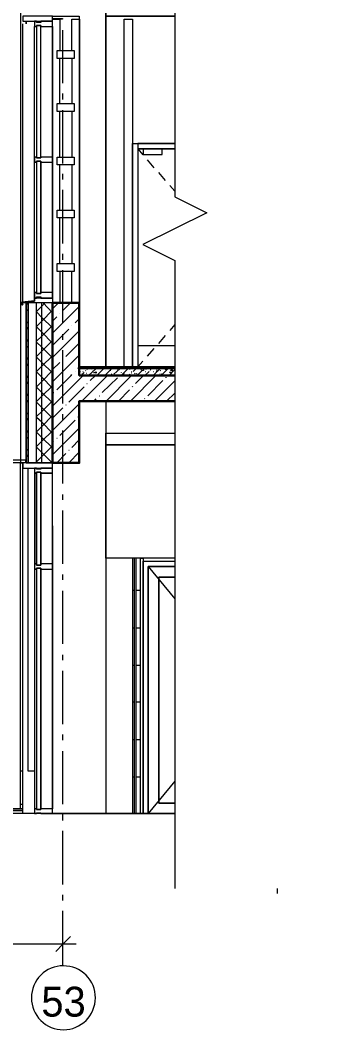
# Model space of a CAD drawing. Header units: millimetres. Extents: x 2294 to 908349, y -83289 to 219220.
# Drawn here: x 826923 to 830044, y 180662 to 190463 of the extents above; entities that cross this region are included whole.
import ezdxf

# ---------------------------------------------------------------- set-up
doc = ezdxf.new("R2010")
doc.units = ezdxf.units.MM
doc.layers.add('PDF _Геометрия', color=7, linetype='Continuous')
doc.layers.add('PDF _Текст', color=7, linetype='Continuous')

msp = doc.modelspace()

# ---------------------------------------------------------------- linework, layer by layer
at = {"layer": 'PDF _Геометрия', "lineweight": 9}
for points in [[(826979.9065848943, 194843.6334602248), (826979.9065848943, 197033.7920962779), (826927.447695341, 197033.7920962779), (826927.447695341, 197016.305799776), (826927.447695341, 186166.0588242665)], [(830044.3800456654, 194843.6334602248), (828422.5260457136, 194843.6334602248), (828422.5260457136, 188749.6591314955), (828732.9078084454, 188592.2824630255), (828112.1442829818, 188286.2722744069), (828422.5260457136, 188128.8956059369), (828422.5260457136, 182034.9212772076)], [(828422.5260457136, 191101.5660101327), (827753.6752048098, 191101.5660101327), (827753.6752048098, 190502.6603551891), (828422.5260457136, 190502.6603551891), (827753.6752048098, 190502.6603551891), (827753.6752048098, 187097.2041126529), (827753.6752048098, 191101.5660101327)], [(827237.8294580728, 190502.6603551891), (827495.7523315363, 190502.6603551891), (827495.7523315363, 187717.9676382591), (827237.8294580728, 187717.9676382591), (826949.3055659086, 187717.9676382591), (826949.3055659086, 187726.7107864863), (826949.3055659086, 187792.2843983809), (826949.3055659086, 189112.4997837807), (826949.3055659086, 190428.3435950673)], [(827237.8294580728, 190480.8024845265), (827334.0040888581, 190480.8024845265), (827334.0040888581, 190472.0593362984), (827237.8294580728, 190472.0593362984), (827307.7746441755, 190472.0593362984), (827307.7746441755, 190170.4207217463)], [(827425.8071455285, 190170.4207217463), (827425.8071455285, 190472.0593362984), (827500.1239055544, 190472.0593362984), (827500.1239055544, 187722.3392124197), (827425.8071455285, 187722.3392124197), (827425.8071455285, 188023.9778269718)], [(827932.9097438473, 187097.2041126529), (827932.9097438473, 190472.0593362984), (828011.5980780832, 190472.0593362984), (828011.5980780832, 187097.2041126529), (828011.5980780832, 189265.5048781375), (828422.5260457136, 189265.5048781375), (828064.0569675416, 189265.5048781375), (828064.0569675416, 189213.0459886317), (828112.1442829818, 189156.2155250118)], [(827237.8294580728, 187766.0549536042), (827124.168530928, 187766.0549536042), (827080.4527896978, 187766.0549536042), (827062.9664932434, 187766.0549536042), (827062.9664932434, 189112.4997837807), (827062.9664932434, 190402.1141503381), (827080.4527896978, 190402.1141503381), (827080.4527896978, 189134.3576543967)], [(827124.168530928, 189134.3576543967), (827124.168530928, 190402.1141503381), (827237.8294580728, 190402.1141503381), (827237.8294580728, 189112.4997837807), (827237.8294580728, 187766.0549536042), (827237.8294580728, 187717.9676382591)], [(827237.8294580728, 187792.2843983809), (827237.8294580728, 189112.4997837807), (827237.8294580728, 190428.3435950673)], [(827338.3756630663, 189851.2958106922), (827338.3756630663, 190367.1415573342)], [(827307.7746441755, 189654.5749751518), (827307.7746441755, 190091.7323875588)], [(827425.8071455285, 190091.7323875588), (827425.8071455285, 189654.5749751518)], [(827338.3756630663, 189693.9191422698), (827338.3756630663, 189750.7496058887)], [(827307.7746441755, 189134.3576543967), (827307.7746441755, 189575.8866409168)], [(827338.3756630663, 189073.1556166636), (827338.3756630663, 189589.0013632581)], [(827425.8071455285, 189575.8866409168), (827425.8071455285, 189134.3576543967)], [(828011.5980780832, 187097.2041126529), (828011.5980780832, 189265.5048781375), (828064.0569675416, 189265.5048781375), (828064.0569675416, 187097.2041126529)], [(828064.0569675416, 189213.0459886317), (828422.5260457136, 189213.0459886317), (828064.0569675416, 189213.0459886317), (828064.0569675416, 187097.2041126529), (828422.5260457136, 187097.2041126529), (827495.7523315363, 187097.2041126529), (827495.7523315363, 187092.8325385863), (827495.7523315363, 187079.7178161985), (827495.7523315363, 187014.1442043514), (828422.5260457136, 187014.1442043514)], [(827080.4527896978, 189086.2703390515), (827080.4527896978, 187818.5138431101)], [(827124.168530928, 189086.2703390515), (827124.168530928, 187818.5138431101)], [(828155.8600241169, 189108.1282096675), (828221.4336360116, 189029.4398754325)], [(827307.7746441755, 188618.5119077547), (827307.7746441755, 189060.0408943223)], [(827338.3756630663, 188915.7789482402), (827338.3756630663, 188972.6094118126)], [(827425.8071455285, 189060.0408943223), (827425.8071455285, 188618.5119077547)], [(828265.1493772436, 188985.7241342005), (828330.7229891364, 188907.0357999655)], [(827338.3756630663, 188295.0154226341), (827338.3756630663, 188815.2327433426)], [(828374.4387304634, 188858.9484846212), (828422.5260457136, 188802.1180210013)], [(827307.7746441755, 188102.6661611602), (827307.7746441755, 188544.1951476804)], [(827425.8071455285, 188544.1951476804), (827425.8071455285, 188102.6661611602)], [(827338.3756630663, 188137.6387541641), (827338.3756630663, 188194.4692177831)], [(827237.8294580728, 188128.8956059369), (827237.8294580728, 187932.1747703489)], [(827307.7746441755, 188023.9778269718), (827307.7746441755, 187722.3392124197), (827237.8294580728, 187722.3392124197)], [(827338.3756630663, 187521.2468026711), (827338.3756630663, 188037.0925493131)], [(826979.9065848943, 186166.0588242665), (826979.9065848943, 187717.9676382591)], [(827062.9664932434, 187766.0549536042), (827062.9664932434, 187739.8255088751), (827062.9664932434, 187766.0549536042)], [(827062.9664932434, 187735.453934761), (827062.9664932434, 187739.8255088751), (827062.9664932434, 187735.453934761)], [(827080.4527896978, 186166.0588242665), (827080.4527896978, 187717.9676382591)], [(827132.9116791561, 186166.0588242665), (827132.9116791561, 187717.9676382591)], [(828422.5260457136, 187508.1320803298), (828374.4387304634, 187451.3016167108)], [(827338.3756630663, 187359.4985600871), (827338.3756630663, 187416.329023707)], [(828330.7229891364, 187403.2143013657), (828265.1493772436, 187324.5259671307)], [(828422.5260457136, 187302.6680965156), (828064.0569675416, 187302.6680965156), (828064.0569675416, 187097.2041126529), (828112.1442829818, 187154.0345762719)], [(827338.3756630663, 186743.1066086416), (827338.3756630663, 187258.9523552835)], [(828221.4336360116, 187276.4386517855), (828155.8600241169, 187202.1218916171)], [(828422.5260457136, 187092.8325385863), (827495.7523315363, 187092.8325385863)], [(828422.5260457136, 187079.7178161985), (827495.7523315363, 187079.7178161985)], [(828422.5260457136, 186764.9644792576), (827753.6752048098, 186764.9644792576), (827753.6752048098, 182760.6025817778), (828422.5260457136, 182760.6025817778), (821817.0775446445, 182760.6025817778)], [(827338.3756630663, 186585.7299401716), (827338.3756630663, 186638.1888296774)], [(827338.3756630663, 185964.966414613), (827338.3756630663, 186480.8121612074)], [(828422.5260457136, 185239.2851100417), (827753.6752048098, 185239.2851100417), (827753.6752048098, 186340.9217892394), (828422.5260457136, 186340.9217892394), (827753.6752048098, 186340.9217892394), (827753.6752048098, 186454.5827164308), (828422.5260457136, 186454.5827164308)], [(826949.3055659086, 182760.6025817778), (826949.3055659086, 185160.5967758067), (826949.3055659086, 186091.7420641931), (826949.3055659086, 186166.0588242665), (824160.2412749603, 186166.0588242665), (824160.2412749603, 182808.689897123), (823189.751819456, 182808.689897123), (823189.751819456, 186166.0588242665), (823211.6096900254, 186166.0588242665), (823189.751819456, 186166.0588242665)], [(823364.6147844754, 182760.6025817778), (824138.3834043909, 182760.6025817778), (824138.3834043909, 182808.689897123), (826927.447695341, 182808.689897123), (826927.447695341, 186166.0588242665), (826949.3055659086, 186166.0588242665)], [(827062.9664932434, 183171.5305494557), (827001.7644554619, 183171.5305494557), (827001.7644554619, 186113.5999348082)], [(827080.4527896978, 185186.8262205359), (827080.4527896978, 186065.512619464), (827062.9664932434, 186065.512619464), (827062.9664932434, 185160.5967758067), (827062.9664932434, 182760.6025817778)], [(827237.8294580728, 185554.0384469351), (827237.8294580728, 182808.689897123), (827237.8294580728, 185160.5967758067), (827237.8294580728, 186065.512619464), (827124.168530928, 186065.512619464), (827124.168530928, 185186.8262205359)], [(827338.3756630663, 185807.589746143), (827338.3756630663, 185860.0486356488)], [(827338.3756630663, 185186.8262205359), (827338.3756630663, 185702.6719671779)], [(828011.5980780832, 185239.2851100417), (828011.5980780832, 182760.6025817778)], [(828046.5706711821, 185239.2851100417), (828046.5706711821, 182760.6025817778), (828033.4559487458, 182760.6025817778), (828033.4559487458, 185239.2851100417)], [(828422.5260457136, 183075.3559187187), (828164.6031724401, 182760.6025817778), (828164.6031724401, 185160.5967758067), (828422.5260457136, 185160.5967758067), (828164.6031724401, 185160.5967758067), (828164.6031724401, 182760.6025817778), (828116.5158569999, 182760.6025817778), (828116.5158569999, 185213.055665266), (828422.5260457136, 185213.055665266)], [(828164.6031724401, 185160.5967758067), (828422.5260457136, 184845.8434388668)], [(827080.4527896978, 185134.3673310301), (827080.4527896978, 182808.689897123)], [(827124.168530928, 185134.3673310301), (827124.168530928, 182808.689897123)], [(827338.3756630663, 185029.4495520659), (827338.3756630663, 185081.9084415718)], [(828422.5260457136, 185055.6789968426), (828269.5209514517, 185055.6789968426), (828269.5209514517, 182861.1487866289), (828422.5260457136, 182861.1487866289)], [(827338.3756630663, 184408.6860264598), (827338.3756630663, 184924.5317731018)], [(827338.3756630663, 184251.3093580364), (827338.3756630663, 184303.7682474956)], [(827338.3756630663, 183630.5458324302), (827338.3756630663, 184146.3915790247)], [(827338.3756630663, 183473.1691640078), (827338.3756630663, 183529.9996275802)], [(827338.3756630663, 182852.4056384016), (827338.3756630663, 183368.2513849961)], [(826949.3055659086, 183171.5305494557), (826927.447695341, 183171.5305494557)], [(826931.8192695491, 182808.689897123), (826949.3055659086, 182808.689897123), (824138.3834043909, 182808.689897123)], [(826949.3055659086, 182808.689897123), (824138.3834043909, 182808.689897123), (826949.3055659086, 182808.689897123)], [(824138.3834043909, 182791.2036006686), (826949.3055659086, 182791.2036006686)], [(826949.3055659086, 182848.0340642401), (826927.447695341, 182848.0340642401)], [(826931.8192695491, 182760.6025817778), (826193.0232425425, 182760.6025817778)], [(827233.4578840546, 182760.6025817778), (827132.9116791561, 182760.6025817778), (827124.168530928, 182760.6025817778)], [(827237.8294580728, 182760.6025817778), (828422.5260457136, 182760.6025817778), (828409.4113233723, 182760.6025817778)], [(827338.3756630663, 182695.0289699307), (827338.3756630663, 182751.8594335506)], [(827338.3756630663, 182074.2654443246), (827338.3756630663, 182594.4827650806)], [(829419.2449459936, 181986.8339618624), (829419.2449459936, 182034.9212772076)], [(827338.3756630663, 181916.8887758546), (827338.3756630663, 181973.7192394745)], [(827338.3756630663, 181278.638953794), (827338.3756630663, 181816.3425710036)], [(827338.3756630663, 181392.2998809854), (827338.3756630663, 181492.846085883), (827338.3756630663, 181615.2501613025)], [(827268.4304770585, 181422.9008998752), (827338.3756630663, 181492.846085883), (827412.6924230922, 181567.1628459573)], [(827465.1513126455, 181492.846085883), (823548.220897628, 181492.846085883)]]:
    msp.add_lwpolyline(points, dxfattribs=at)
at = {"layer": 'PDF _Геометрия', "lineweight": 20}
for points in [[(826949.3055659086, 190502.6603551891), (826949.3055659086, 190454.5730397964), (827237.8294580728, 190454.5730397964), (827237.8294580728, 190502.6603551891)], [(827080.4527896978, 190441.4583174561), (827080.4527896978, 190454.5730397964), (827062.9664932434, 190454.5730397964), (827062.9664932434, 190402.1141503381), (827080.4527896978, 190402.1141503381), (827080.4527896978, 190410.8572986128), (827124.168530928, 190410.8572986128), (827124.168530928, 190402.1141503381), (827237.8294580728, 190402.1141503381), (827237.8294580728, 190454.5730397964), (827124.168530928, 190454.5730397964), (827124.168530928, 190441.4583174561)], [(827080.4527896978, 189125.6145061695), (827080.4527896978, 189134.3576543967), (827062.9664932434, 189134.3576543967), (827062.9664932434, 189086.2703390515), (827080.4527896978, 189086.2703390515), (827080.4527896978, 189095.0134872787), (827124.168530928, 189095.0134872787), (827124.168530928, 189086.2703390515), (827237.8294580728, 189086.2703390515), (827237.8294580728, 189134.3576543967), (827124.168530928, 189134.3576543967), (827124.168530928, 189125.6145061695)], [(827080.4527896978, 187809.7706948828), (827080.4527896978, 187818.5138431101), (827062.9664932434, 187818.5138431101), (827062.9664932434, 187766.0549536042), (827080.4527896978, 187766.0549536042), (827080.4527896978, 187779.1696759921), (827124.168530928, 187779.1696759921), (827124.168530928, 187766.0549536042), (827237.8294580728, 187766.0549536042), (827237.8294580728, 187818.5138431101), (827124.168530928, 187818.5138431101), (827124.168530928, 187809.7706948828)], [(826949.3055659086, 186166.0588242665), (826949.3055659086, 186113.5999348082), (827237.8294580728, 186113.5999348082), (827237.8294580728, 186166.0588242665)], [(827080.4527896978, 186104.8567865335), (827080.4527896978, 186113.5999348082), (827062.9664932434, 186113.5999348082), (827062.9664932434, 186065.512619464), (827080.4527896978, 186065.512619464), (827080.4527896978, 186074.2557676912), (827124.168530928, 186074.2557676912), (827124.168530928, 186065.512619464), (827237.8294580728, 186065.512619464), (827237.8294580728, 186113.5999348082), (827124.168530928, 186113.5999348082), (827124.168530928, 186104.8567865335)], [(827080.4527896978, 185173.711498148), (827080.4527896978, 185186.8262205359), (827062.9664932434, 185186.8262205359), (827062.9664932434, 185134.3673310301), (827080.4527896978, 185134.3673310301), (827080.4527896978, 185143.1104793048), (827124.168530928, 185143.1104793048), (827124.168530928, 185134.3673310301), (827237.8294580728, 185134.3673310301), (827237.8294580728, 185186.8262205359), (827124.168530928, 185186.8262205359), (827124.168530928, 185173.711498148)], [(827124.168530928, 182799.9467488958), (827080.4527896978, 182799.9467488958), (827080.4527896978, 182808.689897123), (827062.9664932434, 182808.689897123), (827062.9664932434, 182760.6025817778), (827080.4527896978, 182760.6025817778), (827080.4527896978, 182769.3457300051), (827124.168530928, 182769.3457300051), (827124.168530928, 182760.6025817778), (827237.8294580728, 182760.6025817778), (827237.8294580728, 182808.689897123), (827124.168530928, 182808.689897123)]]:
    msp.add_lwpolyline(points, close=True, dxfattribs=at)
at = {"layer": 'PDF _Геометрия', "lineweight": 9}
for points in [[(826979.9065848943, 190454.5730397964), (826979.9065848943, 190428.3435950673)], [(827124.168530928, 189125.6145061695), (827124.168530928, 190410.8572986128), (827080.4527896978, 190410.8572986128), (827080.4527896978, 189125.6145061695)], [(827447.6650160961, 190091.7323875588), (827281.545199398, 190091.7323875588), (827281.545199398, 190170.4207217463), (827447.6650160961, 190170.4207217463)], [(827447.6650160961, 189575.8866409168), (827281.545199398, 189575.8866409168), (827281.545199398, 189654.5749751518), (827447.6650160961, 189654.5749751518)], [(828300.1219702475, 189160.5870991258), (828300.1219702475, 189213.0459886317), (828116.5158569999, 189213.0459886317), (828116.5158569999, 189160.5870991258)], [(827124.168530928, 187809.7706948828), (827124.168530928, 189095.0134872787), (827080.4527896978, 189095.0134872787), (827080.4527896978, 187809.7706948828)], [(827447.6650160961, 189060.0408943223), (827281.545199398, 189060.0408943223), (827281.545199398, 189134.3576543967), (827447.6650160961, 189134.3576543967)], [(827447.6650160961, 188544.1951476804), (827281.545199398, 188544.1951476804), (827281.545199398, 188618.5119077547), (827447.6650160961, 188618.5119077547)], [(827447.6650160961, 188023.9778269718), (827281.545199398, 188023.9778269718), (827281.545199398, 188102.6661611602), (827447.6650160961, 188102.6661611602)], [(827062.9664932434, 187739.8255088751), (826940.5624177754, 187726.7107864863), (826940.5624177754, 187700.4813417571), (826944.9339918904, 187700.4813417571), (826949.3055659086, 187704.8529159178), (826949.3055659086, 187709.2244900318), (826944.9339918904, 187700.4813417571), (826944.9339918904, 187722.3392124197), (827062.9664932434, 187735.453934761)], [(827001.7644554619, 187717.9676382591), (826979.9065848943, 187717.9676382591), (826979.9065848943, 186166.0588242665), (827001.7644554619, 186166.0588242665)], [(827001.7644554619, 186166.0588242665), (827080.4527896978, 186166.0588242665), (827132.9116791561, 186166.0588242665), (827237.8294580728, 186166.0588242665), (827237.8294580728, 187717.9676382591), (827132.9116791561, 187717.9676382591), (827080.4527896978, 187717.9676382591), (827001.7644554619, 187717.9676382591)], [(824160.2412749603, 186196.6598431573), (826975.5350106861, 186196.6598431573), (826975.5350106861, 186166.0588242665), (824160.2412749603, 186166.0588242665)], [(827124.168530928, 185173.711498148), (827124.168530928, 186074.2557676912), (827080.4527896978, 186074.2557676912), (827080.4527896978, 185173.711498148)], [(827124.168530928, 182799.9467488958), (827124.168530928, 185143.1104793048), (827080.4527896978, 185143.1104793048), (827080.4527896978, 182799.9467488958)], [(828116.5158569999, 185239.2851100417), (828116.5158569999, 182760.6025817778), (828090.2864123173, 182760.6025817778), (828090.2864123173, 185239.2851100417)]]:
    msp.add_lwpolyline(points, close=True, dxfattribs=at)
at = {"layer": 'PDF _Геометрия', "color": 250, "lineweight": 9, "true_color": 0x1d1d1d}
for points in [[(826979.9065848943, 187696.109767643), (826997.3928814437, 187717.9676382591)], [(827080.4527896978, 187634.90772991), (827132.9116791561, 187687.3666193683), (827163.5126980469, 187717.9676382591)], [(827237.8294580728, 187621.7930075221), (827146.0264014974, 187717.9676382591)], [(827237.8294580728, 187661.1371746392), (827294.6599217393, 187717.9676382591)], [(827338.3756630663, 187643.6508781847), (827412.6924230922, 187717.9676382591)], [(826979.9065848943, 187639.2793040241), (827001.7644554619, 187656.765600526)], [(827080.4527896978, 187490.6457838279), (827132.9116791561, 187543.1046732871), (827237.8294580728, 187648.0224522513)], [(827237.8294580728, 187477.53106144), (827132.9116791561, 187578.0772663376), (827080.4527896978, 187630.5361557968)], [(827237.8294580728, 187425.0721719342), (827495.7523315363, 187682.9950453027)], [(827307.7746441755, 187613.0498592949), (827307.7746441755, 187613.0498592949)], [(826979.9065848943, 187521.2468026711), (827001.7644554619, 187538.7330992206)], [(827080.4527896978, 187346.3838377467), (827132.9116791561, 187394.4711530909), (827237.8294580728, 187499.3889321026)], [(827237.8294580728, 187543.1046732871), (827277.1736251898, 187582.4488404042)], [(827425.8071455285, 187495.0173579419), (827425.8071455285, 187495.0173579419)], [(827456.4081644174, 187525.6183768318), (827495.7523315363, 187564.9625439497)], [(826979.9065848943, 187460.0447649856), (827001.7644554619, 187481.9026356007)], [(827237.8294580728, 187328.8975412447), (827132.9116791561, 187433.8153202089), (827080.4527896978, 187486.2742097147)], [(827237.8294580728, 187189.0071692758), (827495.7523315363, 187446.9300425968)], [(827246.5726064891, 187315.7828189034), (827395.2061265428, 187464.4163390521)], [(826979.9065848943, 187342.0122636326), (827001.7644554619, 187363.8701342486)], [(826979.9065848943, 187285.1818000136), (827001.7644554619, 187302.6680965156)], [(827080.4527896978, 187197.7503175505), (827132.9116791561, 187250.2092070088), (827237.8294580728, 187355.1269860214)], [(827237.8294580728, 187184.6355951626), (827132.9116791561, 187289.5533741268), (827080.4527896978, 187337.640689472)], [(827364.605107842, 187197.7503175505), (827495.7523315363, 187328.8975412447)], [(827080.4527896978, 187053.4883714684), (827132.9116791561, 187105.9472609276), (827237.8294580728, 187206.4934657777)], [(827237.8294580728, 186952.9421665708), (827299.0314959474, 187014.1442043514), (827495.7523315363, 187210.8650398918)], [(826979.9065848943, 187167.1492986607), (827001.7644554619, 187189.0071692758)], [(826979.9065848943, 187105.9472609276), (827001.7644554619, 187127.8051315427)], [(827237.8294580728, 187040.3736490805), (827132.9116791561, 187140.9198539315), (827080.4527896978, 187193.3787433899)], [(827237.8294580728, 187070.9746679238), (827307.7746441755, 187140.9198539315)], [(827338.3756630663, 187171.5208727738), (827338.3756630663, 187171.5208727738)], [(826979.9065848943, 186987.9147595747), (827001.7644554619, 187009.7726301907)], [(827080.4527896978, 186904.8548512256), (827132.9116791561, 186957.3137407314), (827237.8294580728, 187062.2315196965)], [(827237.8294580728, 186891.7401288378), (827132.9116791561, 186996.6579078494), (827080.4527896978, 187049.1167973077)], [(827237.8294580728, 186716.8771638658), (827285.9167736061, 186764.9644792576), (827535.0964986533, 187014.1442043514)], [(827277.1736251898, 186874.2538323358), (827417.0639973003, 187014.1442043514), (827425.8071455285, 187022.8873525786)], [(827456.4081644174, 187053.4883714684), (827456.4081644174, 187053.4883714684)], [(827482.637609195, 187084.0893903116), (827495.7523315363, 187092.8325385863)], [(827495.7523315363, 187075.3462420369), (827500.1239055544, 187079.7178161985)], [(827504.4954797626, 187053.4883714684), (827508.8670538776, 187053.4883714684)], [(827513.2386278957, 187014.1442043514), (827543.8396468814, 187044.7452231946)], [(827521.981776312, 187031.6305008058), (827526.353350332, 187031.6305008058)], [(827521.981776312, 186764.9644792576), (827771.1615013592, 187014.1442043514)], [(827530.7249244452, 187053.4883714684), (827535.0964986533, 187053.4883714684)], [(827556.9543692209, 187057.859945535), (827561.325943429, 187062.2315196965)], [(827565.697517449, 187036.0020749199), (827570.0690915622, 187036.0020749199)], [(827570.0690915622, 187075.3462420369), (827578.8122397903, 187079.7178161985)], [(827587.5553881116, 187014.1442043514), (827657.5005740244, 187079.7178161985)], [(827600.6701105479, 186966.0568889587), (827653.1290000062, 187014.1442043514)], [(827613.7848328892, 187070.9746679238), (827613.7848328892, 187070.9746679238)], [(827626.8995552287, 187066.6030938097), (827626.8995552287, 187066.6030938097)], [(827635.6427034568, 187044.7452231946), (827640.01427757, 187044.7452231946)], [(827666.2437223475, 187014.1442043514), (827727.4457600322, 187075.3462420369)], [(827714.3310376927, 187014.1442043514), (827718.7026118059, 187018.5157784179)], [(827718.7026118059, 187075.3462420369), (827723.074185824, 187079.7178161985)], [(827744.9320565816, 187014.1442043514), (827810.5056684762, 187079.7178161985)], [(827753.6752048098, 187062.2315196965), (827753.6752048098, 187062.2315196965)], [(827758.0467789229, 186764.9644792576), (828002.8549298551, 187014.1442043514)], [(827797.3909460399, 187066.6030938097), (827801.76252006, 187066.6030938097)], [(827810.5056684762, 187027.2589266927), (827814.8772424944, 187031.6305008058)], [(827832.3635390438, 187027.2589266927), (827889.1940027121, 187079.7178161985)], [(827867.3361319546, 187075.3462420369), (827871.7077061627, 187075.3462420369)], [(827902.3087250516, 187014.1442043514), (827967.8823369462, 187079.7178161985)], [(827906.6802990716, 187040.3736490805), (827906.6802990716, 187044.7452231946)], [(827924.166595621, 187018.5157784179), (827928.5381698292, 187014.1442043514)], [(827937.2813179623, 187018.5157784179), (827937.2813179623, 187018.5157784179)], [(827976.6254850794, 187014.1442043514), (827989.7402075157, 187027.2589266927)], [(827989.7402075157, 187079.7178161985), (827989.7402075157, 187075.3462420369), (827980.9970592875, 187075.3462420369), (827985.3686333057, 187079.7178161985)], [(827980.9970592875, 187022.8873525786), (827985.3686333057, 187022.8873525786)], [(827994.1117816288, 186764.9644792576), (828238.919932561, 187014.1442043514)], [(827998.483355647, 187053.4883714684), (828002.8549298551, 187053.4883714684)], [(828002.8549298551, 187040.3736490805), (828007.2265040632, 187040.3736490805)], [(828020.3412264045, 187053.4883714684), (828046.5706711821, 187079.7178161985)], [(828033.4559487458, 187036.0020749199), (828037.8275227658, 187031.6305008058)], [(828042.199096974, 186935.4558701164), (828120.887431208, 187014.1442043514)], [(828046.5706711821, 187079.7178161985), (828046.5706711821, 187079.7178161985)], [(828050.9422452003, 187031.6305008058), (828055.3138193134, 187036.0020749199)], [(828055.3138193134, 187014.1442043514), (828125.2590053212, 187079.7178161985)], [(828094.6579864323, 187066.6030938097), (828099.0295606405, 187070.9746679238)], [(828134.0021535493, 187014.1442043514), (828173.3463206664, 187053.4883714684)], [(828138.3737277575, 187053.4883714684), (828142.7453017775, 187053.4883714684)], [(828142.7453017775, 187075.3462420369), (828147.1168758906, 187075.3462420369)], [(828168.9747464582, 187049.1167973077), (828168.9747464582, 187049.1167973077)], [(828177.7178948745, 187014.1442043514), (828190.8326172158, 187018.5157784179), (828190.8326172158, 187014.1442043514)], [(828177.7178948745, 187014.1442043514), (828177.7178948745, 187014.1442043514)], [(828186.4610430077, 187079.7178161985), (828190.8326172158, 187079.7178161985)], [(828186.4610430077, 187066.6030938097), (828190.8326172158, 187070.9746679238)], [(828186.4610430077, 187018.5157784179), (828190.8326172158, 187022.8873525786)], [(828186.4610430077, 187014.1442043514), (828186.4610430077, 187014.1442043514)], [(828212.6904877853, 187014.1442043514), (828278.264099678, 187079.7178161985)], [(828212.6904877853, 187053.4883714684), (828217.0620619934, 187053.4883714684)], [(828243.2915066741, 187070.9746679238), (828243.2915066741, 187070.9746679238)], [(828247.6630806942, 187070.9746679238), (828252.0346549023, 187070.9746679238)], [(828278.264099678, 187031.6305008058), (828282.635673793, 187031.6305008058)], [(828282.635673793, 187062.2315196965), (828287.0072478112, 187066.6030938097)], [(828291.3788220193, 187014.1442043514), (828356.952433914, 187079.7178161985)], [(828291.3788220193, 187031.6305008058), (828295.7503962275, 187031.6305008058)], [(828339.4661373645, 187066.6030938097), (828343.8377114777, 187066.6030938097)], [(828370.0671562552, 187014.1442043514), (828422.5260457136, 187070.9746679238)], [(828374.4387304634, 187044.7452231946), (828378.8103044815, 187044.7452231946)], [(828396.296601031, 187079.7178161985), (828400.6681751441, 187079.7178161985)], [(828400.6681751441, 187049.1167973077), (828400.6681751441, 187049.1167973077)], [(826979.9065848943, 186931.0842959548), (827001.7644554619, 186952.9421665708)], [(827080.4527896978, 186760.5929051435), (827132.9116791561, 186813.0517946028), (827237.8294580728, 186913.5979994528)], [(827570.0690915622, 186935.4558701164), (827574.4406657703, 186935.4558701164)], [(827718.7026118059, 186848.0243876067), (827867.3361319546, 186992.2863336888)], [(828011.5980780832, 186904.8548512256), (828015.9696521964, 186909.2264253397)], [(828160.2315983251, 186817.4233687634), (828308.8651185688, 186966.0568889587)], [(828225.8052101247, 186764.9644792576), (828422.5260457136, 186961.6853148455)], [(828339.4661373645, 186992.2863336888), (828339.4661373645, 186996.6579078494)], [(826979.9065848943, 186813.0517946028), (827001.7644554619, 186834.9096652179)], [(827237.8294580728, 186747.4781827556), (827132.9116791561, 186848.0243876067), (827080.4527896978, 186900.4832771125)], [(827246.5726064891, 186848.0243876067), (827250.9441805091, 186848.0243876067)], [(827395.2061265428, 186756.2213309829), (827403.949274959, 186764.9644792576), (827543.8396468814, 186904.8548512256)], [(827688.1015929151, 186817.4233687634), (827692.4731671233, 186817.4233687634)], [(827876.0792802759, 186764.9644792576), (827985.3686333057, 186874.2538323358)], [(828343.8377114777, 186764.9644792576), (828422.5260457136, 186843.6528134926)], [(826979.9065848943, 186751.8497569163), (827001.7644554619, 186773.7076275323)], [(827080.4527896978, 186616.3309590623), (827132.9116791561, 186664.4182744066), (827237.8294580728, 186769.3360533717)], [(827338.3756630663, 186699.3908674105), (827237.8294580728, 186598.8446625604), (827132.9116791561, 186703.7624415245), (827080.4527896978, 186756.2213309829)], [(827237.8294580728, 186480.8121612074), (827495.7523315363, 186738.7350345284)], [(827364.605107842, 186729.9918862537), (827368.976681862, 186729.9918862537)], [(827640.01427757, 186764.9644792576), (827661.8721482325, 186786.8223498736)], [(828129.6305794362, 186786.8223498736), (828134.0021535493, 186791.1939240342)], [(826979.9065848943, 186638.1888296774), (827001.7644554619, 186655.6751261794)], [(827080.4527896978, 186467.6974388196), (827132.9116791561, 186520.1563283254), (827237.8294580728, 186625.0741072895)], [(826979.9065848943, 186576.9867919444), (827001.7644554619, 186598.8446625604)], [(827237.8294580728, 186454.5827164308), (827132.9116791561, 186559.5004954424), (827080.4527896978, 186607.5878108351)], [(827307.7746441755, 186432.7248458622), (827456.4081644174, 186581.3583660584)], [(827482.637609195, 186611.9593849008), (827487.0091832131, 186611.9593849008)], [(826979.9065848943, 186458.9542905914), (827001.7644554619, 186480.8121612074)], [(826979.9065848943, 186402.1238269724), (827001.7644554619, 186419.6101234744)], [(827080.4527896978, 186323.4354927375), (827132.9116791561, 186375.8943822433), (827237.8294580728, 186476.4405870934)], [(827237.8294580728, 186310.3207703487), (827132.9116791561, 186410.8669752472), (827080.4527896978, 186463.3258647055)], [(827237.8294580728, 186244.7471585025), (827495.7523315363, 186502.6700318235)], [(827080.4527896978, 186174.8019725413), (827132.9116791561, 186227.2608620471), (827237.8294580728, 186332.1786410122)], [(827233.4578840546, 186166.0588242665), (827132.9116791561, 186266.605029165), (827080.4527896978, 186319.0639186234)], [(827237.8294580728, 186362.7796598545), (827246.5726064891, 186375.8943822433)], [(827277.1736251898, 186406.4954010856), (827281.545199398, 186406.4954010856)], [(827425.8071455285, 186314.6923445102), (827495.7523315363, 186389.0091045836)], [(826979.9065848943, 186284.0913256195), (827001.7644554619, 186301.5776221214)], [(826979.9065848943, 186222.8892878864), (827001.7644554619, 186244.7471585025)], [(827277.1736251898, 186166.0588242665), (827364.605107842, 186257.8618808903)], [(827395.2061265428, 186288.4628997801), (827399.5777007509, 186288.4628997801)], [(827395.2061265428, 186166.0588242665), (827495.7523315363, 186270.9766032316)], [(827089.1959380191, 186166.0588242665), (827080.4527896978, 186170.4303984281)], [(827215.9715875052, 186166.0588242665), (827237.8294580728, 186183.5451207685)]]:
    msp.add_lwpolyline(points, dxfattribs=at)
at = {"layer": 'PDF _Геометрия', "lineweight": 30}
msp.add_lwpolyline([(828422.5260457136, 187014.1442043514), (827495.7523315363, 187014.1442043514), (827495.7523315363, 187717.9676382591), (827237.8294580728, 187717.9676382591), (827237.8294580728, 187014.1442043514), (827237.8294580728, 186764.9644792576), (827237.8294580728, 186166.0588242665), (827495.7523315363, 186166.0588242665), (827495.7523315363, 186764.9644792576), (828422.5260457136, 186764.9644792576)], dxfattribs=at)
at = {"layer": 'PDF _Геометрия', "color": 250, "lineweight": 9, "true_color": 0x1d1d1d}
for points in [[(827661.8721482325, 187049.1167973077), (827661.8721482325, 187036.0020749199), (827648.7574257981, 187044.7452231946)], [(827928.5381698292, 187036.0020749199), (827924.166595621, 187022.8873525786), (827915.4234473929, 187027.2589266927)], [(828120.887431208, 187075.3462420369), (828120.887431208, 187062.2315196965), (828112.1442829818, 187062.2315196965)], [(828252.0346549023, 187062.2315196965), (828256.4062291104, 187053.4883714684), (828243.2915066741, 187053.4883714684)], [(828343.8377114777, 187079.7178161985), (828343.8377114777, 187066.6030938097), (828330.7229891364, 187075.3462420369)], [(828383.1818785965, 187053.4883714684), (828387.5534528047, 187040.3736490805), (828374.4387304634, 187040.3736490805)], [(828400.6681751441, 187057.859945535), (828383.1818785965, 187062.2315196965), (828396.296601031, 187075.3462420369)]]:
    msp.add_lwpolyline(points, close=True, dxfattribs=at)
at = {"layer": 'PDF _Геометрия', "color": 171, "lineweight": 9, "true_color": 0x8080ff}
msp.add_lwpolyline([(828422.5260457136, 182861.1487866289), (828269.5209514517, 182861.1487866289), (828269.5209514517, 185055.6789968426), (828422.5260457136, 185055.6789968426)], dxfattribs=at)
at = {"layer": 'PDF _Геометрия', "color": 250, "lineweight": 9, "true_color": 0x262626}
for points in [[(828011.5980780832, 184928.9033472624), (828033.4559487458, 184928.9033472624)], [(828046.5706711821, 184928.9033472624), (828090.2864123173, 184928.9033472624)], [(828011.5980780832, 184566.0626949298), (828033.4559487458, 184566.0626949298)], [(828046.5706711821, 184566.0626949298), (828090.2864123173, 184566.0626949298)], [(828011.5980780832, 184203.2220426446), (828033.4559487458, 184203.2220426446)], [(828046.5706711821, 184203.2220426446), (828090.2864123173, 184203.2220426446)], [(828011.5980780832, 183844.7529644726), (828033.4559487458, 183844.7529644726)], [(828046.5706711821, 183844.7529644726), (828090.2864123173, 183844.7529644726)], [(828011.5980780832, 183481.912312235), (828033.4559487458, 183481.912312235)], [(828046.5706711821, 183481.912312235), (828090.2864123173, 183481.912312235)], [(828011.5980780832, 183119.0716599498), (828033.4559487458, 183119.0716599498)], [(828046.5706711821, 183119.0716599498), (828090.2864123173, 183119.0716599498)]]:
    msp.add_lwpolyline(points, dxfattribs=at)
at = {"layer": 'PDF _Геометрия', "lineweight": 18}
msp.add_lwpolyline([(827342.7472370844, 181283.0105279072, 0.4225352112612406), (827032.3654743526, 180972.6287651279, 0.4172634351384606), (827342.7472372744, 180662.247002301, 0.411971830988338), (827653.1290000062, 180972.6287651279, 0.4172634351384605)], format="xyb", close=True, dxfattribs=at)

# ---------------------------------------------------------------- texts
at = {"layer": 'PDF _Текст', "insert": (827128.3352700733, 180933.3429635039), "char_height": 289.4502280538725, "attachment_point": 4, "style": ''}
msp.add_mtext('53', dxfattribs=at)

doc.saveas('drawing.dxf')
